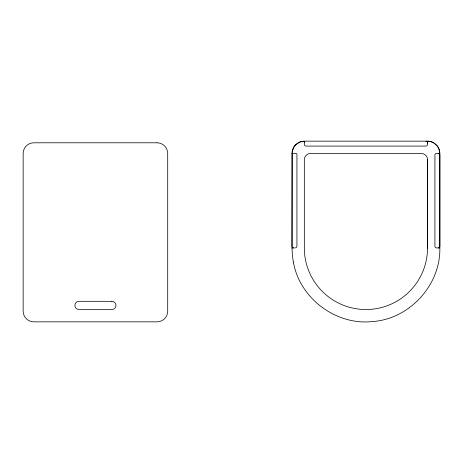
<?xml version="1.0" encoding="UTF-8"?>
<svg xmlns="http://www.w3.org/2000/svg" width="463" height="463" viewBox="0 0 463 463"><rect width="100%" height="100%" fill="white"/><g stroke="black" fill="none" stroke-linecap="round" stroke-linejoin="round"><path stroke-width="0.69" d="M292.008 153.484L292.008 246.281A1.644 1.644 0 0 0 293.652 247.925M427.528 248.191L427.528 159.631A6.158 6.158 0 0 0 421.371 153.473L310.488 153.473A6.158 6.158 0 0 0 304.33 159.631L304.33 248.191A61.602 61.602 0 0 0 365.926 309.527A61.602 61.602 0 0 0 427.528 248.191L427.528 159.631M439.248 149.665L439.85 153.473L439.85 247.925L436.424 247.919A1.644 1.644 0 0 1 434.919 246.281L434.919 155.117A1.644 1.644 0 0 1 436.424 153.479L438.206 153.473A1.644 1.644 0 0 1 439.85 155.117L439.85 246.281A1.644 1.644 0 0 1 438.206 247.925M439.85 248.243C440.516 285.324 409.292 319.21 372.281 321.577C335.866 325.512 299.659 298.241 293.392 262.151M427.499 143.617L427.528 141.163L304.33 141.151L300.522 141.753M292.008 247.925L292.217 151.227M292.049 152.506L293.206 148.166M292.28 150.909L293.993 146.759M293.351 147.876L294.96 145.469M294.173 146.493L296.083 144.317M295.174 145.226L298.733 142.494M296.326 144.103L300.215 141.857M299.023 142.349L303.363 141.192M295.296 247.925L296.453 247.445L296.933 246.281L296.933 154.295A0.822 0.822 0 0 0 296.112 153.473L292.008 153.473M438.23 153.49L438.617 153.49M438.797 153.484L439.838 153.473M292.02 247.925L294.474 247.925M428.177 141.169L429.774 141.36M427.528 141.151L431.337 141.753M292.02 153.473L292.338 153.496M430.092 141.423L432.836 142.349M431.643 141.857L434.242 143.142M433.125 142.494L436.684 145.226M434.508 143.322L437.685 146.493M436.898 145.469L438.507 147.876M437.865 146.759L439.144 149.358M438.652 148.166L439.809 152.506M293.392 262.151L292.437 255.865L292.008 248.243M304.423 142.569L304.33 141.163L304.336 144.583A1.644 1.644 0 0 0 305.974 146.082L425.891 146.082A1.644 1.644 0 0 0 427.523 144.583L427.528 142.795A1.644 1.644 0 0 0 425.891 141.151M157.026 142.795L33.828 142.795A10.678 10.678 0 0 0 23.15 153.473L23.15 311.171A10.678 10.678 0 0 0 33.828 321.849L157.026 321.849A10.678 10.678 0 0 0 167.704 311.171L167.704 153.473A10.678 10.678 0 0 0 157.026 142.795M111.855 301.315L78.999 301.315A4.109 4.109 0 0 0 74.896 305.424A4.109 4.109 0 0 0 78.999 309.527L111.855 309.527A4.109 4.109 0 0 0 115.964 305.424A4.109 4.109 0 0 0 111.855 301.315"/></g></svg>
